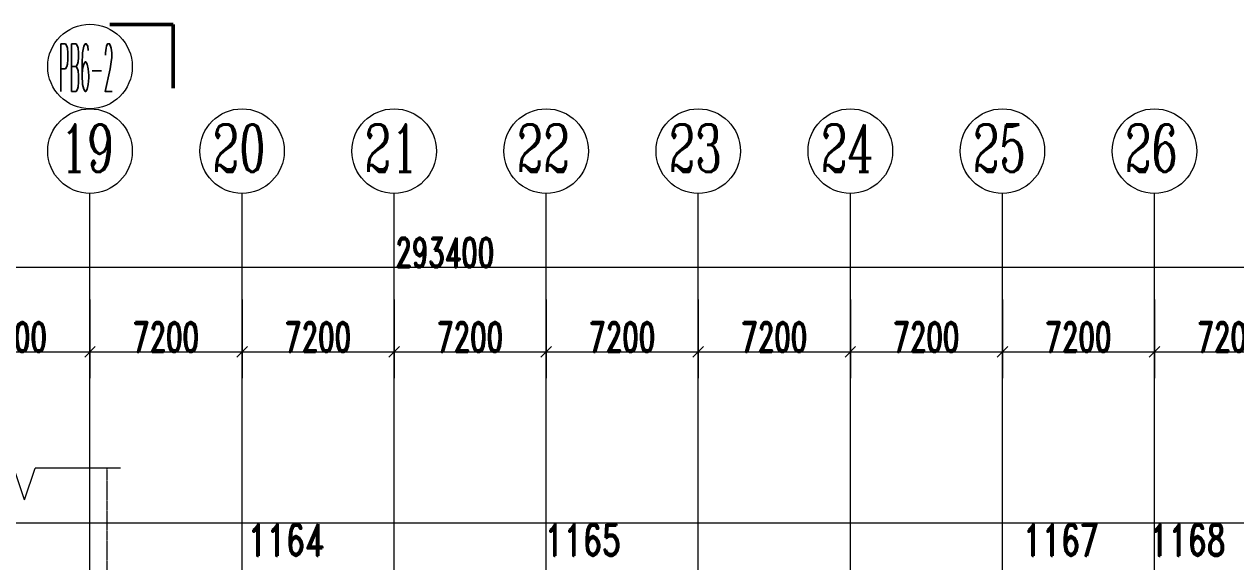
# Model space of a CAD drawing. Header units: millimetres. Extents: x -76632 to 443185, y -33181 to 192400.
# Drawn here: x 126486 to 183849, y 166970 to 192400 of the extents above; entities that cross this region are included whole.
import ezdxf

# ---------------------------------------------------------------- set-up
doc = ezdxf.new("R2010")
doc.units = ezdxf.units.MM
doc.linetypes.add('Dash', pattern=[6.35, 3.175, -3.175])
doc.linetypes.add('轴网线', pattern=[22.04, 18.38, -1.83, 0, -1.83])
doc.layers.get('0').update_dxf_attribs({"color": 8})
doc.layers.get('Defpoints').update_dxf_attribs({"color": 8})
for name, color, linetype, lineweight in [('A-ANNO-DIMS', 8, 'Continuous', 9), ('A-ANNO-NOTE', 8, 'Continuous', 5), ('A-AREA-IDEN', 8, 'Continuous', 9), ('A-DETL', 8, 'Continuous', 18), ('A-DETL-GENF', 8, 'Continuous', 18), ('A-DETL-THIN', 8, 'Continuous', 5), ('A-DETL-WIDE', 8, 'Continuous', 50), ('S-GRID', 8, 'Continuous', 9), ('S-GRID-IDEN', 8, 'Continuous', 9)]:
    doc.layers.add(name, color=color, linetype=linetype, lineweight=lineweight)
doc.styles.add('RomanC_1', font='romanc__.ttf', dxfattribs={"width": 0.65, "height": 2250})
doc.styles.add('RomanC_2', font='romanc__.ttf', dxfattribs={"width": 0.25, "height": 2250})
doc.styles.add('RomanD', font='romand__.ttf', dxfattribs={"width": 0.7, "height": 1500})
doc.styles.add('RomanD_4', font='romand__.ttf', dxfattribs={"width": 0.65, "height": 1400})
doc.dimstyles.new('第一_二道尺寸线', dxfattribs={"dimscale": 304.8, "dimtxt": 1405.004626, "dimasz": 1.64042, "dimexe": 4.10105, "dimexo": 0.0625, "dimgap": 0, "dimtad": 1, "dimdec": 0, "dimzin": 0, "dimdsep": 46, "dimtxsty": 'RomanD_4', "dimblk1": 'OBLIQUE', "dimblk2": 'OBLIQUE', "dimsah": 1, "dimcen": 0.09, "dimazin": 0, "dimtfac": 1, "dimtdec": 4, "dimtix": 1, "dimtmove": 0, "dimatfit": 3, "dimfxl": 8.2021, "dimfxlon": 1, "dimtvp": 1, "dimtolj": 1, "dimtzin": 0, "dimlwd": 18, "dimlwe": 18, "dimarcsym": 2})

# ---------------------------------------------------------------- blocks, each defined once
blk = doc.blocks.new('剖切号 - 剖切号-930164-LAY-1F-1_500-A')
at = {"layer": 'A-DETL-GENF', "color": 91, "lineweight": 5, "true_color": 0x77ff77}
for p, q in [((0, 5050), (0, 1000)), ((1500, 500), (0, 1000)), ((1500, 500), (-1500, -500)), ((-1500, -500), (0, -1000)), ((0, -1000), (0, -5050))]:
    blk.add_line(p, q, dxfattribs=at)
blk = doc.blocks.new('X-AR-F3-00-W-003_HLP2_rvt-1-LAY-1F-1_500-A')
at = {"layer": 'A-DETL', "color": 254, "linetype": 'Dash', "lineweight": 5, "true_color": 0xdddddd}
blk.add_line((130400, 171400), (130400, 158400), dxfattribs=at)
at = {"color": 254, "linetype": 'Dash', "lineweight": 5, "true_color": 0xdddddd, "rotation": 269.9999999999998}
blk.add_blockref('剖切号 - 剖切号-930164-LAY-1F-1_500-A', (126000, 171400), dxfattribs=at)
blk = doc.blocks.new('轴网 - 宽度系数 0_65-670068-LAY-1F-1_500-A')
at = {"layer": 'S-GRID-IDEN'}
blk.add_circle((0, 0), 4, dxfattribs=at)
blk = doc.blocks.new('_Oblique')
at = {"color": 0, "linetype": 'ByBlock', "lineweight": -2}
blk.add_line((-0.5, -0.5), (0.5, 0.5), dxfattribs=at)
blk = doc.blocks.new('*D1596')
at = {"layer": 'A-ANNO-DIMS', "color": 0, "lineweight": 18, "transparency": 16777216}
for p, q in [((122400, 179380.95), (122400, 175650)), ((129600, 179380.95), (129600, 175650)), ((122400, 176900), (129600, 176900))]:
    blk.add_line(p, q, dxfattribs=at)
at = {"layer": 'Defpoints', "color": 0, "transparency": 16777216}
for p in [(122400, 179400), (129600, 179400), (129600, 176900)]:
    blk.add_point(p, dxfattribs=at)
at = {"layer": 'A-ANNO-DIMS', "color": 0, "lineweight": 18, "transparency": 16777216, "xscale": 500.0000000000001, "yscale": 500.0000000000001, "zscale": 500.0000000000001, "rotation": 180}
blk.add_blockref('_Oblique', (122400, 176900), dxfattribs=at)
at = {"layer": 'A-ANNO-DIMS', "color": 0, "lineweight": 18, "transparency": 16777216, "xscale": 500.0000000000001, "yscale": 500.0000000000001, "zscale": 500.0000000000001}
blk.add_blockref('_Oblique', (129600, 176900), dxfattribs=at)
at = {"layer": 'A-ANNO-DIMS', "color": 0, "lineweight": 18, "transparency": 16777216, "insert": (126000, 177600), "char_height": 1400, "width": 3890.782, "attachment_point": 5, "style": 'RomanD_4'}
blk.add_mtext('\\A1;7200', dxfattribs=at)
blk = doc.blocks.new('*D1578')
at = {"layer": 'A-ANNO-DIMS', "color": 0, "lineweight": 18, "transparency": 16777216}
for p, q in [((129600, 179380.95), (129600, 175650)), ((136800, 179380.95), (136800, 175650)), ((129600, 176900), (136800, 176900))]:
    blk.add_line(p, q, dxfattribs=at)
at = {"layer": 'Defpoints', "color": 0, "transparency": 16777216}
for p in [(129600, 179400), (136800, 179400), (136800, 176900)]:
    blk.add_point(p, dxfattribs=at)
at = {"layer": 'A-ANNO-DIMS', "color": 0, "lineweight": 18, "transparency": 16777216, "xscale": 500.0000000000001, "yscale": 500.0000000000001, "zscale": 500.0000000000001, "rotation": 180}
blk.add_blockref('_Oblique', (129600, 176900), dxfattribs=at)
at = {"layer": 'A-ANNO-DIMS', "color": 0, "lineweight": 18, "transparency": 16777216, "xscale": 500.0000000000001, "yscale": 500.0000000000001, "zscale": 500.0000000000001}
blk.add_blockref('_Oblique', (136800, 176900), dxfattribs=at)
at = {"layer": 'A-ANNO-DIMS', "color": 0, "lineweight": 18, "transparency": 16777216, "insert": (133200, 177600), "char_height": 1400, "width": 3890.782, "attachment_point": 5, "style": 'RomanD_4'}
blk.add_mtext('\\A1;7200', dxfattribs=at)
blk = doc.blocks.new('*D1579')
at = {"layer": 'A-ANNO-DIMS', "color": 0, "lineweight": 18, "transparency": 16777216}
for p, q in [((136800, 179380.95), (136800, 175650)), ((144000, 179380.95), (144000, 175650)), ((136800, 176900), (144000, 176900))]:
    blk.add_line(p, q, dxfattribs=at)
at = {"layer": 'Defpoints', "color": 0, "transparency": 16777216}
for p in [(136800, 179400), (144000, 179400), (144000, 176900)]:
    blk.add_point(p, dxfattribs=at)
at = {"layer": 'A-ANNO-DIMS', "color": 0, "lineweight": 18, "transparency": 16777216, "xscale": 500.0000000000001, "yscale": 500.0000000000001, "zscale": 500.0000000000001, "rotation": 180}
blk.add_blockref('_Oblique', (136800, 176900), dxfattribs=at)
at = {"layer": 'A-ANNO-DIMS', "color": 0, "lineweight": 18, "transparency": 16777216, "xscale": 500.0000000000001, "yscale": 500.0000000000001, "zscale": 500.0000000000001}
blk.add_blockref('_Oblique', (144000, 176900), dxfattribs=at)
at = {"layer": 'A-ANNO-DIMS', "color": 0, "lineweight": 18, "transparency": 16777216, "insert": (140400, 177600), "char_height": 1400, "width": 3890.782, "attachment_point": 5, "style": 'RomanD_4'}
blk.add_mtext('\\A1;7200', dxfattribs=at)
blk = doc.blocks.new('*D1580')
at = {"layer": 'A-ANNO-DIMS', "color": 0, "lineweight": 18, "transparency": 16777216}
for p, q in [((144000, 179380.95), (144000, 175650)), ((151200, 179380.95), (151200, 175650)), ((144000, 176900), (151200, 176900))]:
    blk.add_line(p, q, dxfattribs=at)
at = {"layer": 'Defpoints', "color": 0, "transparency": 16777216}
for p in [(144000, 179400), (151200, 179400), (151200, 176900)]:
    blk.add_point(p, dxfattribs=at)
at = {"layer": 'A-ANNO-DIMS', "color": 0, "lineweight": 18, "transparency": 16777216, "xscale": 500.0000000000001, "yscale": 500.0000000000001, "zscale": 500.0000000000001, "rotation": 180}
blk.add_blockref('_Oblique', (144000, 176900), dxfattribs=at)
at = {"layer": 'A-ANNO-DIMS', "color": 0, "lineweight": 18, "transparency": 16777216, "xscale": 500.0000000000001, "yscale": 500.0000000000001, "zscale": 500.0000000000001}
blk.add_blockref('_Oblique', (151200, 176900), dxfattribs=at)
at = {"layer": 'A-ANNO-DIMS', "color": 0, "lineweight": 18, "transparency": 16777216, "insert": (147600, 177600), "char_height": 1400, "width": 3890.782, "attachment_point": 5, "style": 'RomanD_4'}
blk.add_mtext('\\A1;7200', dxfattribs=at)
blk = doc.blocks.new('*D1581')
at = {"layer": 'A-ANNO-DIMS', "color": 0, "lineweight": 18, "transparency": 16777216}
for p, q in [((151200, 179380.95), (151200, 175650)), ((158400, 179380.95), (158400, 175650)), ((151200, 176900), (158400, 176900))]:
    blk.add_line(p, q, dxfattribs=at)
at = {"layer": 'Defpoints', "color": 0, "transparency": 16777216}
for p in [(151200, 179400), (158400, 179400), (158400, 176900)]:
    blk.add_point(p, dxfattribs=at)
at = {"layer": 'A-ANNO-DIMS', "color": 0, "lineweight": 18, "transparency": 16777216, "xscale": 500.0000000000001, "yscale": 500.0000000000001, "zscale": 500.0000000000001, "rotation": 180}
blk.add_blockref('_Oblique', (151200, 176900), dxfattribs=at)
at = {"layer": 'A-ANNO-DIMS', "color": 0, "lineweight": 18, "transparency": 16777216, "xscale": 500.0000000000001, "yscale": 500.0000000000001, "zscale": 500.0000000000001}
blk.add_blockref('_Oblique', (158400, 176900), dxfattribs=at)
at = {"layer": 'A-ANNO-DIMS', "color": 0, "lineweight": 18, "transparency": 16777216, "insert": (154800, 177600), "char_height": 1400, "width": 3890.782, "attachment_point": 5, "style": 'RomanD_4'}
blk.add_mtext('\\A1;7200', dxfattribs=at)
blk = doc.blocks.new('*D1582')
at = {"layer": 'A-ANNO-DIMS', "color": 0, "lineweight": 18, "transparency": 16777216}
for p, q in [((158400, 179380.95), (158400, 175650)), ((165600, 179380.95), (165600, 175650)), ((158400, 176900), (165600, 176900))]:
    blk.add_line(p, q, dxfattribs=at)
at = {"layer": 'Defpoints', "color": 0, "transparency": 16777216}
for p in [(158400, 179400), (165600, 179400), (165600, 176900)]:
    blk.add_point(p, dxfattribs=at)
at = {"layer": 'A-ANNO-DIMS', "color": 0, "lineweight": 18, "transparency": 16777216, "xscale": 500.0000000000001, "yscale": 500.0000000000001, "zscale": 500.0000000000001, "rotation": 180}
blk.add_blockref('_Oblique', (158400, 176900), dxfattribs=at)
at = {"layer": 'A-ANNO-DIMS', "color": 0, "lineweight": 18, "transparency": 16777216, "xscale": 500.0000000000001, "yscale": 500.0000000000001, "zscale": 500.0000000000001}
blk.add_blockref('_Oblique', (165600, 176900), dxfattribs=at)
at = {"layer": 'A-ANNO-DIMS', "color": 0, "lineweight": 18, "transparency": 16777216, "insert": (162000, 177600), "char_height": 1400, "width": 3890.782, "attachment_point": 5, "style": 'RomanD_4'}
blk.add_mtext('\\A1;7200', dxfattribs=at)
blk = doc.blocks.new('*D1583')
at = {"layer": 'A-ANNO-DIMS', "color": 0, "lineweight": 18, "transparency": 16777216}
for p, q in [((165600, 179380.95), (165600, 175650)), ((172800, 179380.95), (172800, 175650)), ((165600, 176900), (172800, 176900))]:
    blk.add_line(p, q, dxfattribs=at)
at = {"layer": 'Defpoints', "color": 0, "transparency": 16777216}
for p in [(165600, 179400), (172800, 179400), (172800, 176900)]:
    blk.add_point(p, dxfattribs=at)
at = {"layer": 'A-ANNO-DIMS', "color": 0, "lineweight": 18, "transparency": 16777216, "xscale": 500.0000000000001, "yscale": 500.0000000000001, "zscale": 500.0000000000001, "rotation": 180}
blk.add_blockref('_Oblique', (165600, 176900), dxfattribs=at)
at = {"layer": 'A-ANNO-DIMS', "color": 0, "lineweight": 18, "transparency": 16777216, "xscale": 500.0000000000001, "yscale": 500.0000000000001, "zscale": 500.0000000000001}
blk.add_blockref('_Oblique', (172800, 176900), dxfattribs=at)
at = {"layer": 'A-ANNO-DIMS', "color": 0, "lineweight": 18, "transparency": 16777216, "insert": (169200, 177600), "char_height": 1400, "width": 3890.782, "attachment_point": 5, "style": 'RomanD_4'}
blk.add_mtext('\\A1;7200', dxfattribs=at)
blk = doc.blocks.new('*D1584')
at = {"layer": 'A-ANNO-DIMS', "color": 0, "lineweight": 18, "transparency": 16777216}
for p, q in [((172800, 179380.95), (172800, 175650)), ((180000, 179380.95), (180000, 175650)), ((172800, 176900), (180000, 176900))]:
    blk.add_line(p, q, dxfattribs=at)
at = {"layer": 'Defpoints', "color": 0, "transparency": 16777216}
for p in [(172800, 179400), (180000, 179400), (180000, 176900)]:
    blk.add_point(p, dxfattribs=at)
at = {"layer": 'A-ANNO-DIMS', "color": 0, "lineweight": 18, "transparency": 16777216, "xscale": 500.0000000000001, "yscale": 500.0000000000001, "zscale": 500.0000000000001, "rotation": 180}
blk.add_blockref('_Oblique', (172800, 176900), dxfattribs=at)
at = {"layer": 'A-ANNO-DIMS', "color": 0, "lineweight": 18, "transparency": 16777216, "xscale": 500.0000000000001, "yscale": 500.0000000000001, "zscale": 500.0000000000001}
blk.add_blockref('_Oblique', (180000, 176900), dxfattribs=at)
at = {"layer": 'A-ANNO-DIMS', "color": 0, "lineweight": 18, "transparency": 16777216, "insert": (176400, 177600), "char_height": 1400, "width": 3890.782, "attachment_point": 5, "style": 'RomanD_4'}
blk.add_mtext('\\A1;7200', dxfattribs=at)
blk = doc.blocks.new('*D1585')
at = {"layer": 'A-ANNO-DIMS', "color": 0, "lineweight": 18, "transparency": 16777216}
for p, q in [((180000, 179380.95), (180000, 175650)), ((187200, 179380.95), (187200, 175650)), ((180000, 176900), (187200, 176900))]:
    blk.add_line(p, q, dxfattribs=at)
at = {"layer": 'Defpoints', "color": 0, "transparency": 16777216}
for p in [(180000, 179400), (187200, 179400), (187200, 176900)]:
    blk.add_point(p, dxfattribs=at)
at = {"layer": 'A-ANNO-DIMS', "color": 0, "lineweight": 18, "transparency": 16777216, "xscale": 500.0000000000001, "yscale": 500.0000000000001, "zscale": 500.0000000000001, "rotation": 180}
blk.add_blockref('_Oblique', (180000, 176900), dxfattribs=at)
at = {"layer": 'A-ANNO-DIMS', "color": 0, "lineweight": 18, "transparency": 16777216, "xscale": 500.0000000000001, "yscale": 500.0000000000001, "zscale": 500.0000000000001}
blk.add_blockref('_Oblique', (187200, 176900), dxfattribs=at)
at = {"layer": 'A-ANNO-DIMS', "color": 0, "lineweight": 18, "transparency": 16777216, "insert": (183600, 177600), "char_height": 1400, "width": 3890.782, "attachment_point": 5, "style": 'RomanD_4'}
blk.add_mtext('\\A1;7200', dxfattribs=at)
blk = doc.blocks.new('*D1553')
at = {"layer": 'A-ANNO-DIMS', "color": 0, "lineweight": 18, "transparency": 16777216}
for p, q in [((-300, 178419.05), (-300, 182150)), ((293100, 178419.05), (293100, 182150)), ((-300, 180900), (293100, 180900))]:
    blk.add_line(p, q, dxfattribs=at)
at = {"layer": 'Defpoints', "color": 0, "transparency": 16777216}
for p in [(293100, 180900), (-300, 178400), (293100, 178400)]:
    blk.add_point(p, dxfattribs=at)
at = {"layer": 'A-ANNO-DIMS', "color": 0, "lineweight": 18, "transparency": 16777216, "xscale": 500.0000000000001, "yscale": 500.0000000000001, "zscale": 500.0000000000001, "rotation": 180}
blk.add_blockref('_Oblique', (-300, 180900), dxfattribs=at)
at = {"layer": 'A-ANNO-DIMS', "color": 0, "lineweight": 18, "transparency": 16777216, "xscale": 500.0000000000001, "yscale": 500.0000000000001, "zscale": 500.0000000000001}
blk.add_blockref('_Oblique', (293100, 180900), dxfattribs=at)
at = {"layer": 'A-ANNO-DIMS', "color": 0, "lineweight": 18, "transparency": 16777216, "insert": (146400, 181600), "char_height": 1400, "width": 5836.1731, "attachment_point": 5, "style": 'RomanD_4'}
blk.add_mtext('\\A1;293400', dxfattribs=at)
blk = doc.blocks.new('临时单轴号 - 临时标记-下-5mm-4768052-LAY-1F-1_500-A')
at = {"layer": 'A-ANNO-NOTE', "lineweight": 18}
blk.add_circle((0, 12), 4, dxfattribs=at)

msp = doc.modelspace()

# ---------------------------------------------------------------- linework, layer by layer
at = {"layer": 'A-DETL-THIN', "transparency": 33554687}
msp.add_line((291900, 168800.1), (115802.4, 168800.1), dxfattribs=at)
at = {"layer": 'A-DETL-WIDE', "transparency": 33554687}
for p, q in [((133531.6, 192380.6), (130531.6, 192380.6)), ((133531.6, 189380.6), (133531.6, 192380.6))]:
    msp.add_line(p, q, dxfattribs=at)
at = {"layer": 'S-GRID', "transparency": 33554687}
for p, q in [((129600, 174400), (129600, 184400)), ((136800, 174400), (136800, 184400)), ((144000, 174400), (144000, 184400)), ((151200, 174400), (151200, 184400)), ((158400, 174400), (158400, 184400)), ((165600, 174400), (165600, 184400)), ((172800, 174400), (172800, 184400)), ((180000, 174400), (180000, 184400))]:
    msp.add_line(p, q, dxfattribs=at)
at = {"layer": 'S-GRID', "linetype": '轴网线', "transparency": 33554687}
for p, q in [((129600, -17706.2), (129600, 174400)), ((136800, -17706.2), (136800, 174400)), ((144000, -17706.2), (144000, 174400)), ((151200, -17706.2), (151200, 174400)), ((158400, -17706.2), (158400, 174400)), ((165600, -17706.2), (165600, 174400)), ((172800, -17706.2), (172800, 174400)), ((180000, -17706.2), (180000, 174400))]:
    msp.add_line(p, q, dxfattribs=at)

# ---------------------------------------------------------------- block references
at = {"lineweight": 5, "transparency": 33554687}
msp.add_blockref('X-AR-F3-00-W-003_HLP2_rvt-1-LAY-1F-1_500-A', (0, 0), dxfattribs=at)
at = {"layer": 'A-ANNO-NOTE', "lineweight": 18, "transparency": 33554687, "xscale": 500, "yscale": 500, "zscale": 500}
msp.add_blockref('临时单轴号 - 临时标记-下-5mm-4768052-LAY-1F-1_500-A', (129600, 184400), dxfattribs=at)
at = {"layer": 'S-GRID-IDEN', "transparency": 33554687, "xscale": 499.9999999999995, "yscale": 499.9999999999995, "zscale": 499.9999999999995}
for p in [(129600, 186400), (136800, 186400), (144000, 186400), (151200, 186400), (158400, 186400), (165600, 186400), (172800, 186400), (180000, 186400)]:
    msp.add_blockref('轴网 - 宽度系数 0_65-670068-LAY-1F-1_500-A', p, dxfattribs=at)

# ---------------------------------------------------------------- texts
at = {"layer": 'A-ANNO-NOTE', "lineweight": 9, "transparency": 33554687, "insert": (128119.5, 191475), "char_height": 2250, "width": 3537.446, "attachment_point": 1, "style": 'RomanC_2'}
msp.add_mtext('PB6-2', dxfattribs=at)
at = {"layer": 'A-AREA-IDEN', "transparency": 33554687, "char_height": 1500, "width": 4826.159, "attachment_point": 1, "style": 'RomanD'}
for s, insert in [('1164', (137076.3, 168750.3)), ('1165', (151136.7, 168750.3)), ('1167', (173776.3, 168750.3)), ('1168', (179771.3, 168750.3))]:
    msp.add_mtext(s, dxfattribs=dict(at, insert=insert))
at = {"layer": 'S-GRID-IDEN', "transparency": 33554687, "char_height": 2250, "width": 3335.02, "attachment_point": 1, "style": 'RomanC_1'}
for s, insert in [('19', (128205.5, 187664.7)), ('20', (135405.5, 187664.7)), ('21', (142605.5, 187664.7)), ('22', (149805.5, 187664.7)), ('23', (157005.5, 187664.7)), ('24', (164205.5, 187664.7)), ('25', (171405.5, 187664.7)), ('26', (178605.5, 187664.7))]:
    msp.add_mtext(s, dxfattribs=dict(at, insert=insert))

# ---------------------------------------------------------------- dimensions: what is measured, and where the dimension line sits
at = {"layer": 'A-ANNO-DIMS', "lineweight": 18, "transparency": 33554687}
for base, p1, p2, override, picture, middle in [((293100, 180900), (-300, 178400), (293100, 178400), {"dimpost": '<>', "dimfxl": 293400}, '*D1553', (146400, 181600)), ((129600, 176900), (122400, 179400), (129600, 179400), {"dimpost": '<>', "dimfxl": 7200}, '*D1596', (126000, 177600)), ((136800, 176900), (129600, 179400), (136800, 179400), {"dimpost": '<>', "dimfxl": 7200}, '*D1578', (133200, 177600)), ((144000, 176900), (136800, 179400), (144000, 179400), {"dimpost": '<>', "dimfxl": 7200}, '*D1579', (140400, 177600)), ((151200, 176900), (144000, 179400), (151200, 179400), {"dimpost": '<>', "dimfxl": 7200}, '*D1580', (147600, 177600)), ((158400, 176900), (151200, 179400), (158400, 179400), {"dimpost": '<>', "dimfxl": 7200}, '*D1581', (154800, 177600)), ((165600, 176900), (158400, 179400), (165600, 179400), {"dimpost": '<>', "dimfxl": 7200}, '*D1582', (162000, 177600)), ((172800, 176900), (165600, 179400), (172800, 179400), {"dimpost": '<>', "dimfxl": 7200}, '*D1583', (169200, 177600)), ((180000, 176900), (172800, 179400), (180000, 179400), {"dimpost": '<>', "dimfxl": 7200}, '*D1584', (176400, 177600)), ((187200, 176900), (180000, 179400), (187200, 179400), {"dimpost": '<>', "dimfxl": 7200}, '*D1585', (183600, 177600))]:
    dim = msp.add_linear_dim(base=base, p1=p1, p2=p2, dimstyle='第一_二道尺寸线', override=override, dxfattribs=at)
    dim.commit()
    dim.dimension.update_dxf_attribs({"geometry": picture, "text_midpoint": middle})

doc.saveas('drawing.dxf')
